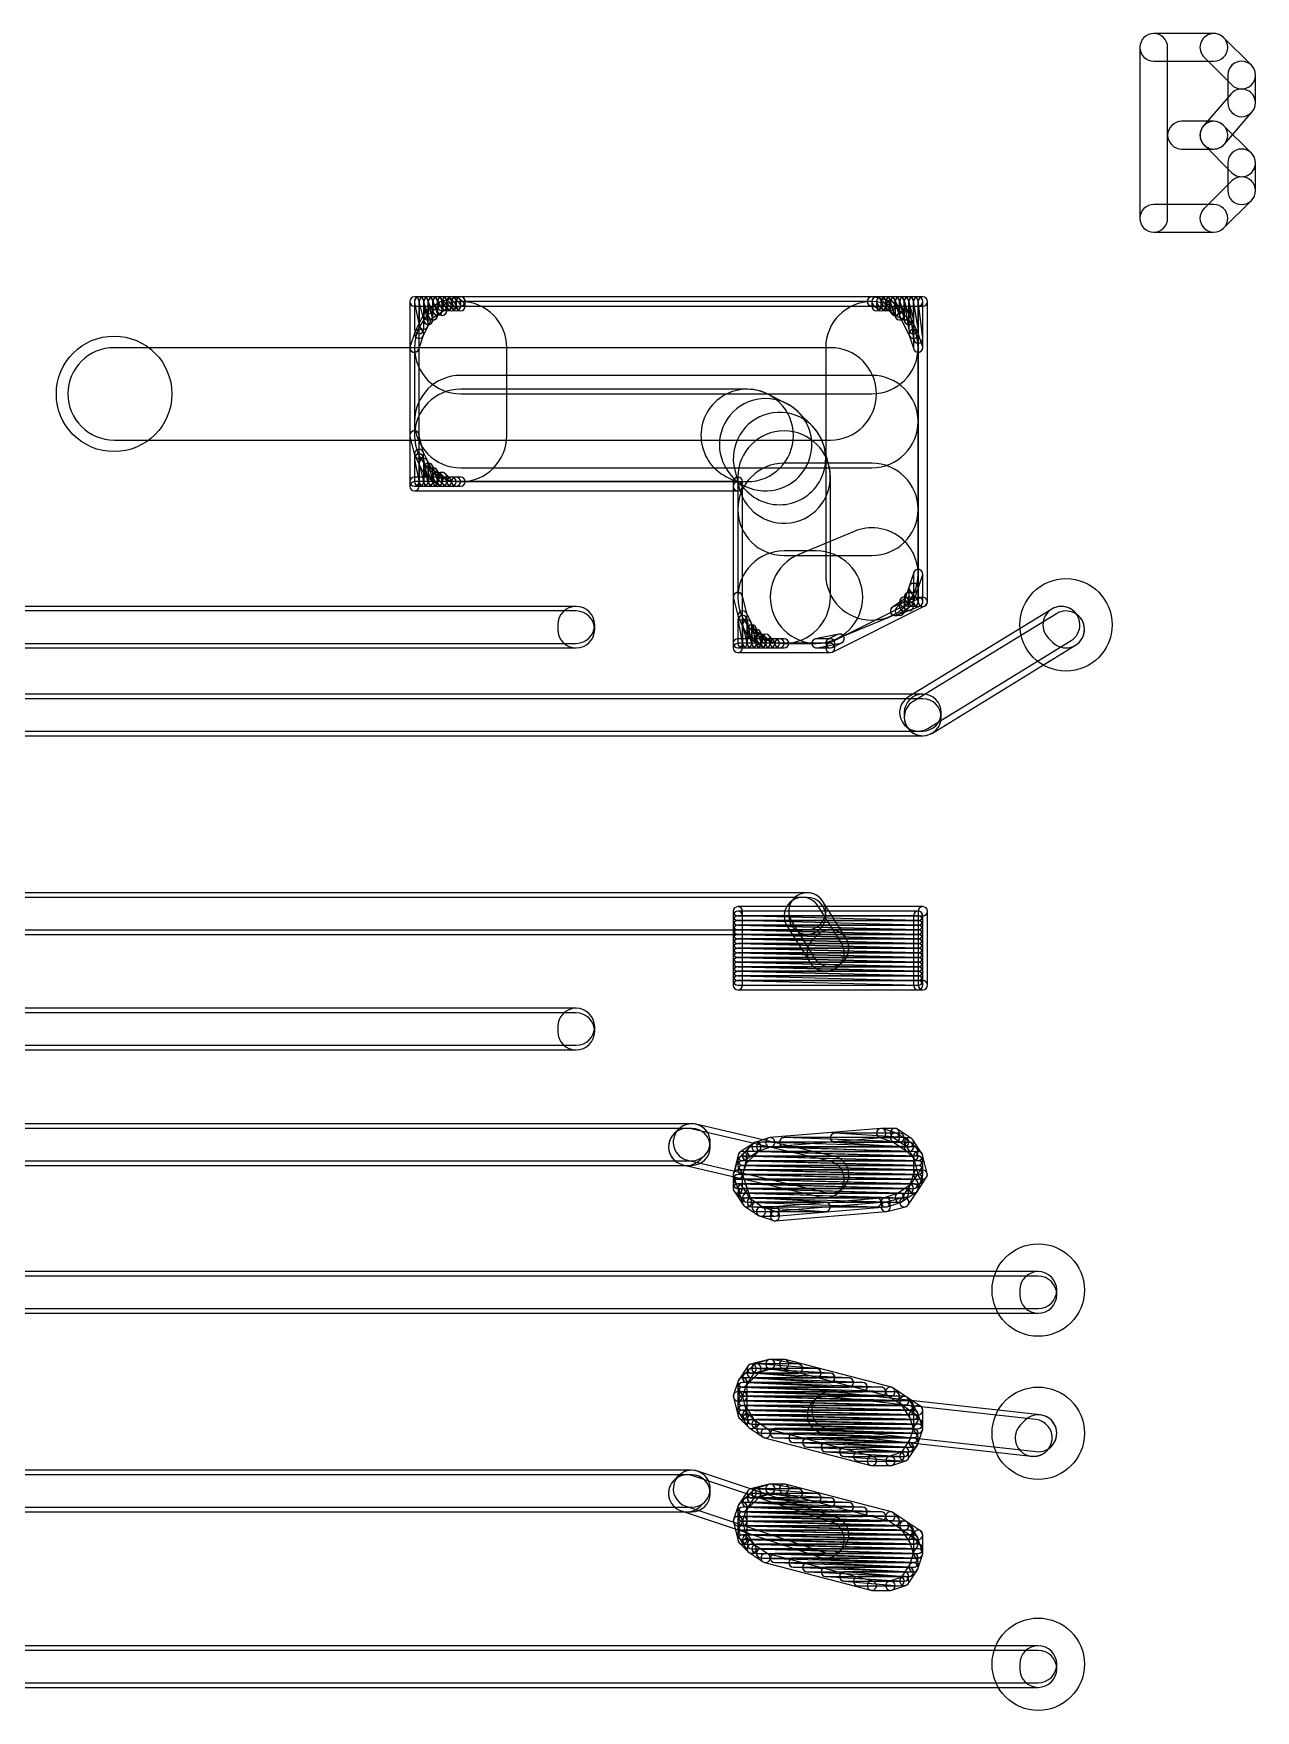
# Model space of a CAD drawing. Extents: x 2.7 to 76.1, y 3.1 to 47.6.
# Drawn here: x 69.41 to 76.12, y 38.37 to 47.59 of the extents above; entities that cross this region are included whole.
import ezdxf

# ---------------------------------------------------------------- set-up
doc = ezdxf.new("R2010")
doc.units = 0

msp = doc.modelspace()

# ---------------------------------------------------------------- linework, layer by layer
for points in [[(75.8952, 47.5901), (75.565, 47.5901, 1), (75.565, 47.43765), (75.8952, 47.43765, 1)], [(75.488775, 47.513875), (75.488775, 46.574075, 1), (75.641225, 46.574075), (75.641225, 47.513875, 1)], [(76.101495, 47.41537), (75.949095, 47.56777, 1), (75.8413, 47.459975), (75.9937, 47.307575, 1)], [(76.123825, 47.209075), (76.123825, 47.361475, 1), (75.971375, 47.361475), (75.971375, 47.209075, 1)], [(75.95307, 46.981665), (76.10547, 47.159465, 1), (75.989725, 47.25868), (75.837325, 47.08088, 1)], [(75.8952, 47.1075), (75.7174, 47.1075, 1), (75.7174, 46.95505), (75.8952, 46.95505, 1)], [(76.101495, 46.93277), (75.949095, 47.08517, 1), (75.8413, 46.977375), (75.9937, 46.824975, 1)], [(76.123825, 46.726475), (76.123825, 46.878875, 1), (75.971375, 46.878875), (75.971375, 46.726475, 1)], [(75.949095, 46.520175), (76.101495, 46.672575, 1), (75.9937, 46.78037), (75.8413, 46.62797, 1)], [(75.565, 46.49785), (75.8952, 46.49785, 1), (75.8952, 46.6503), (75.565, 46.6503, 1)], [(74.295, 46.1423), (71.501, 46.1423, 1), (71.501, 46.09145), (74.295, 46.09145, 1)], [(71.475575, 46.116875), (71.475575, 45.100875, 1), (71.526425, 45.100875), (71.526425, 46.116875, 1)], [(71.755, 46.1423), (71.501, 46.1423, 1), (71.501, 46.09145), (71.755, 46.09145, 1)], [(71.475575, 46.116875), (71.475575, 45.862875, 1), (71.526425, 45.862875), (71.526425, 46.116875, 1)], [(71.501465, 46.111885), (71.526865, 45.984885, 1), (71.57673, 45.99486), (71.55133, 46.12186, 1)], [(71.551825, 45.964475), (71.551825, 46.116875, 1), (71.500975, 46.116875), (71.500975, 45.964475, 1)], [(74.0156, 46.1169), (71.755, 46.1169, 1), (71.755, 45.60885), (74.0156, 45.60885, 1)], [(71.500975, 45.862875), (71.500975, 45.380275, 1), (72.009025, 45.380275), (72.009025, 45.862875, 1)], [(71.52713, 46.110705), (71.55253, 46.009105, 1), (71.601865, 46.02144), (71.576465, 46.12304, 1)], [(71.577225, 45.989875), (71.577225, 46.116875, 1), (71.526375, 46.116875), (71.526375, 45.989875, 1)], [(71.553075, 46.10883), (71.578475, 46.03263, 1), (71.62672, 46.048715), (71.60132, 46.124915, 1)], [(71.602625, 46.015275), (71.602625, 46.116875, 1), (71.551775, 46.116875), (71.551775, 46.015275, 1)], [(71.5913, 46.01952), (71.6675, 46.07032, 1), (71.639295, 46.112625), (71.563095, 46.061825, 1)], [(71.579855, 46.1055), (71.605255, 46.0547, 1), (71.65074, 46.077445), (71.62534, 46.128245, 1)], [(71.628025, 46.040675), (71.628025, 46.116875, 1), (71.577175, 46.116875), (71.577175, 46.040675, 1)], [(71.605255, 46.1055), (71.630655, 46.0547, 1), (71.67614, 46.077445), (71.65074, 46.128245, 1)], [(71.653425, 46.066075), (71.653425, 46.116875, 1), (71.602575, 46.116875), (71.602575, 46.066075, 1)], [(71.659565, 46.066805), (71.761165, 46.092205, 1), (71.74883, 46.14154), (71.64723, 46.11614, 1)], [(71.63542, 46.098895), (71.66082, 46.073495, 1), (71.696775, 46.10945), (71.671375, 46.13485, 1)], [(71.678825, 46.066075), (71.678825, 46.116875, 1), (71.627975, 46.116875), (71.627975, 46.066075, 1)], [(71.66082, 46.098895), (71.68622, 46.073495, 1), (71.722175, 46.10945), (71.696775, 46.13485, 1)], [(71.704225, 46.091475), (71.704225, 46.116875, 1), (71.653375, 46.116875), (71.653375, 46.091475, 1)], [(71.68622, 46.098895), (71.71162, 46.073495, 1), (71.747575, 46.10945), (71.722175, 46.13485, 1)], [(71.729625, 46.091475), (71.729625, 46.116875, 1), (71.678775, 46.116875), (71.678775, 46.091475, 1)], [(71.71162, 46.098895), (71.73702, 46.073495, 1), (71.772975, 46.10945), (71.747575, 46.13485, 1)], [(71.755025, 46.091475), (71.755025, 46.116875, 1), (71.704175, 46.116875), (71.704175, 46.091475, 1)], [(71.780425, 46.091475), (71.780425, 46.116875, 1), (71.729575, 46.116875), (71.729575, 46.091475, 1)], [(74.269625, 44.618275), (74.269625, 45.862875, 1), (73.761575, 45.862875), (73.761575, 44.618275, 1)], [(74.00943, 46.092205), (74.11103, 46.066805, 1), (74.123365, 46.11614), (74.021765, 46.14154, 1)], [(74.2696, 46.1423), (74.0156, 46.1423, 1), (74.0156, 46.09145), (74.2696, 46.09145, 1)], [(74.02302, 46.098895), (74.04842, 46.073495, 1), (74.084375, 46.10945), (74.058975, 46.13485, 1)], [(74.066425, 46.091475), (74.066425, 46.116875, 1), (74.015575, 46.116875), (74.015575, 46.091475, 1)], [(74.04842, 46.098895), (74.07382, 46.073495, 1), (74.109775, 46.10945), (74.084375, 46.13485, 1)], [(74.091825, 46.091475), (74.091825, 46.116875, 1), (74.040975, 46.116875), (74.040975, 46.091475, 1)], [(74.07382, 46.098895), (74.09922, 46.073495, 1), (74.135175, 46.10945), (74.109775, 46.13485, 1)], [(74.117225, 46.091475), (74.117225, 46.116875, 1), (74.066375, 46.116875), (74.066375, 46.091475, 1)], [(74.094455, 46.1055), (74.119855, 46.0547, 1), (74.16534, 46.077445), (74.13994, 46.128245, 1)], [(74.142625, 46.091475), (74.142625, 46.116875, 1), (74.091775, 46.116875), (74.091775, 46.091475, 1)], [(74.103095, 46.07032), (74.179295, 46.01952, 1), (74.2075, 46.061825), (74.1313, 46.112625, 1)], [(74.118475, 46.10883), (74.143875, 46.03263, 1), (74.19212, 46.048715), (74.16672, 46.124915, 1)], [(74.168025, 46.066075), (74.168025, 46.116875, 1), (74.117175, 46.116875), (74.117175, 46.066075, 1)], [(74.143875, 46.10883), (74.169275, 46.03263, 1), (74.21752, 46.048715), (74.19212, 46.124915, 1)], [(74.193425, 46.040675), (74.193425, 46.116875, 1), (74.142575, 46.116875), (74.142575, 46.040675, 1)], [(74.16873, 46.110705), (74.19413, 46.009105, 1), (74.243465, 46.02144), (74.218065, 46.12304, 1)], [(74.218825, 46.040675), (74.218825, 46.116875, 1), (74.167975, 46.116875), (74.167975, 46.040675, 1)], [(74.19372, 46.112695), (74.21912, 45.960295, 1), (74.269275, 45.96865), (74.243875, 46.12105, 1)], [(74.244225, 46.015275), (74.244225, 46.116875, 1), (74.193375, 46.116875), (74.193375, 46.015275, 1)], [(74.21897, 46.11372), (74.24437, 45.91052, 1), (74.294825, 45.916825), (74.269425, 46.120025, 1)], [(74.269625, 45.964475), (74.269625, 46.116875, 1), (74.218775, 46.116875), (74.218775, 45.964475, 1)], [(74.295025, 45.913675), (74.295025, 46.116875, 1), (74.244175, 46.116875), (74.244175, 45.913675, 1)], [(74.295025, 45.862875), (74.295025, 46.116875, 1), (74.244175, 46.116875), (74.244175, 45.862875, 1)], [(74.320425, 44.465875), (74.320425, 46.116875, 1), (74.269575, 46.116875), (74.269575, 44.465875, 1)], [(71.54914, 45.9277), (71.59994, 46.0293, 1), (71.554455, 46.052045), (71.503655, 45.950445, 1)], [(74.170655, 46.0293), (74.221455, 45.9277, 1), (74.26694, 45.950445), (74.21614, 46.052045, 1)], [(71.52512, 45.85483), (71.55052, 45.93103, 1), (71.502275, 45.947115), (71.476875, 45.870915, 1)], [(74.220075, 45.93103), (74.245475, 45.85483, 1), (74.29372, 45.870915), (74.26832, 45.947115, 1)], [(69.85, 45.35485), (73.787, 45.35485, 1), (73.787, 45.8629), (69.85, 45.8629, 1)], [(71.755, 45.20245), (74.0156, 45.20245, 1), (74.0156, 45.7105), (71.755, 45.7105, 1)], [(71.755, 45.12625), (73.3298, 45.12625, 1), (73.3298, 45.6343), (71.755, 45.6343, 1)], [(73.216195, 45.153065), (73.317795, 45.102265, 1), (73.545, 45.55668), (73.4434, 45.60748, 1)], [(73.251775, 45.14985), (73.327975, 45.07365, 1), (73.68722, 45.432895), (73.61102, 45.509095, 1)], [(73.261155, 45.19166), (73.286555, 45.09006, 1), (73.77944, 45.213285), (73.75404, 45.314885, 1)], [(71.551065, 45.28484), (71.525665, 45.38644, 1), (71.47633, 45.374105), (71.50173, 45.272505, 1)], [(71.475575, 45.380275), (71.475575, 45.126275, 1), (71.526425, 45.126275), (71.526425, 45.380275, 1)], [(73.278975, 45.151675), (73.278975, 44.491275, 1), (73.787025, 44.491275), (73.787025, 45.151675, 1)], [(71.59994, 45.188445), (71.54914, 45.290045, 1), (71.503655, 45.2673), (71.554455, 45.1657, 1)], [(71.501465, 45.248285), (71.526865, 45.121285, 1), (71.57673, 45.13126), (71.55133, 45.25826, 1)], [(71.551825, 45.126275), (71.551825, 45.253275, 1), (71.500975, 45.253275), (71.500975, 45.126275, 1)], [(71.52713, 45.221705), (71.55253, 45.120105, 1), (71.601865, 45.13244), (71.576465, 45.23404, 1)], [(71.577225, 45.126275), (71.577225, 45.227875, 1), (71.526375, 45.227875), (71.526375, 45.126275, 1)], [(71.553075, 45.19443), (71.578475, 45.11823, 1), (71.62672, 45.134315), (71.60132, 45.210515, 1)], [(71.602625, 45.126275), (71.602625, 45.202475, 1), (71.551775, 45.202475), (71.551775, 45.126275, 1)], [(71.6675, 45.147425), (71.5913, 45.198225, 1), (71.563095, 45.15592), (71.639295, 45.10512, 1)], [(71.579855, 45.1657), (71.605255, 45.1149, 1), (71.65074, 45.137645), (71.62534, 45.188445, 1)], [(71.628025, 45.126275), (71.628025, 45.177075, 1), (71.577175, 45.177075), (71.577175, 45.126275, 1)], [(73.533, 44.71985), (74.0156, 44.71985, 1), (74.0156, 45.2279), (73.533, 45.2279, 1)], [(71.501, 45.10085), (71.755, 45.10085, 1), (71.755, 45.1517), (71.501, 45.1517, 1)], [(71.501, 45.07545), (73.279, 45.07545, 1), (73.279, 45.1263), (71.501, 45.1263, 1)], [(71.61002, 45.133695), (71.63542, 45.108295, 1), (71.671375, 45.14425), (71.645975, 45.16965, 1)], [(71.653425, 45.126275), (71.653425, 45.151675, 1), (71.602575, 45.151675), (71.602575, 45.126275, 1)], [(71.63542, 45.133695), (71.66082, 45.108295, 1), (71.696775, 45.14425), (71.671375, 45.16965, 1)], [(71.678825, 45.126275), (71.678825, 45.151675, 1), (71.627975, 45.151675), (71.627975, 45.126275, 1)], [(71.755, 45.1517), (71.6534, 45.1517, 1), (71.6534, 45.10085), (71.755, 45.10085, 1)], [(71.6788, 45.10085), (71.7042, 45.10085, 1), (71.7042, 45.1517), (71.6788, 45.1517, 1)], [(71.7042, 45.10085), (71.7296, 45.10085, 1), (71.7296, 45.1517), (71.7042, 45.1517, 1)], [(71.7296, 45.10085), (71.755, 45.10085, 1), (71.755, 45.1517), (71.7296, 45.1517, 1)], [(73.304425, 45.100875), (73.304425, 45.126275, 1), (73.253575, 45.126275), (73.253575, 45.100875, 1)], [(73.253575, 45.126275), (73.253575, 45.100875, 1), (73.304425, 45.100875), (73.304425, 45.126275, 1)], [(73.253575, 45.100875), (73.253575, 44.211875, 1), (73.304425, 44.211875), (73.304425, 45.100875, 1)], [(73.8085, 44.25679), (74.1133, 44.38379, 1), (73.917895, 44.852755), (73.613095, 44.725755, 1)], [(73.533, 44.23725), (73.7108, 44.23725, 1), (73.7108, 44.7453), (73.533, 44.7453, 1)], [(74.245475, 44.626315), (74.220075, 44.550115, 1), (74.26832, 44.53403), (74.29372, 44.61023, 1)], [(74.295025, 44.465875), (74.295025, 44.618275, 1), (74.244175, 44.618275), (74.244175, 44.465875, 1)], [(74.220075, 44.550115), (74.194675, 44.473915, 1), (74.24292, 44.45783), (74.26832, 44.53403, 1)], [(74.269625, 44.465875), (74.269625, 44.542075, 1), (74.218775, 44.542075), (74.218775, 44.465875, 1)], [(73.329065, 44.39584), (73.303665, 44.49744, 1), (73.25433, 44.485105), (73.27973, 44.383505, 1)], [(73.253575, 44.491275), (73.253575, 44.237275, 1), (73.304425, 44.237275), (73.304425, 44.491275, 1)], [(73.79837, 44.18913), (74.30637, 44.44313, 1), (74.283625, 44.488615), (73.775625, 44.234615, 1)], [(74.15204, 44.391465), (74.27904, 44.442265, 1), (74.260155, 44.48948), (74.133155, 44.43868, 1)], [(74.204695, 44.487025), (74.128495, 44.436225, 1), (74.1567, 44.39392), (74.2329, 44.44472, 1)], [(74.185975, 44.397095), (74.211375, 44.422495, 1), (74.17542, 44.45845), (74.15002, 44.43305, 1)], [(74.17542, 44.447895), (74.20082, 44.422495, 1), (74.236775, 44.45845), (74.211375, 44.48385, 1)], [(74.218825, 44.440475), (74.218825, 44.465875, 1), (74.167975, 44.465875), (74.167975, 44.440475, 1)], [(74.20082, 44.473295), (74.22622, 44.447895, 1), (74.262175, 44.48385), (74.236775, 44.50925, 1)], [(74.244225, 44.440475), (74.244225, 44.491275, 1), (74.193375, 44.491275), (74.193375, 44.440475, 1)], [(72.39, 44.4405), (67.1576, 44.4405, 1), (67.1576, 44.23725), (72.39, 44.23725, 1)], [(67.1576, 44.21185), (72.39, 44.21185, 1), (72.39, 44.4151), (67.1576, 44.4151, 1)], [(72.491625, 44.313475), (72.491625, 44.338875, 1), (72.288375, 44.338875), (72.288375, 44.313475, 1)], [(73.37794, 44.299445), (73.32714, 44.401045, 1), (73.281655, 44.3783), (73.332455, 44.2767, 1)], [(73.279465, 44.359285), (73.304865, 44.232285, 1), (73.35473, 44.24226), (73.32933, 44.36926, 1)], [(73.329825, 44.237275), (73.329825, 44.364275, 1), (73.278975, 44.364275), (73.278975, 44.237275, 1)], [(73.30513, 44.332705), (73.33053, 44.231105, 1), (73.379865, 44.24344), (73.354465, 44.34504, 1)], [(73.355225, 44.237275), (73.355225, 44.338875, 1), (73.304375, 44.338875), (73.304375, 44.237275, 1)], [(75.00389, 44.42552), (74.21649, 43.94292, 1), (74.322705, 43.769625), (75.110105, 44.252225, 1)], [(74.348105, 43.744225), (75.135505, 44.226825, 1), (75.02929, 44.40012), (74.24189, 43.91752, 1)], [(75.154255, 44.38533), (75.128855, 44.41073, 1), (74.98514, 44.267015), (75.01054, 44.241615, 1)], [(73.279, 44.21185), (73.533, 44.21185, 1), (73.533, 44.2627), (73.279, 44.2627, 1)], [(73.331075, 44.30543), (73.356475, 44.22923, 1), (73.40472, 44.245315), (73.37932, 44.321515, 1)], [(73.380625, 44.237275), (73.380625, 44.313475, 1), (73.329775, 44.313475), (73.329775, 44.237275, 1)], [(73.4455, 44.258425), (73.3693, 44.309225, 1), (73.341095, 44.26692), (73.417295, 44.21612, 1)], [(73.357855, 44.2767), (73.383255, 44.2259, 1), (73.42874, 44.248645), (73.40334, 44.299445, 1)], [(73.406025, 44.237275), (73.406025, 44.288075, 1), (73.355175, 44.288075), (73.355175, 44.237275, 1)], [(73.38802, 44.244695), (73.41342, 44.219295, 1), (73.449375, 44.25525), (73.423975, 44.28065, 1)], [(73.431425, 44.237275), (73.431425, 44.262675, 1), (73.380575, 44.262675), (73.380575, 44.237275, 1)], [(73.41342, 44.244695), (73.43882, 44.219295, 1), (73.474775, 44.25525), (73.449375, 44.28065, 1)], [(73.456825, 44.237275), (73.456825, 44.262675, 1), (73.405975, 44.262675), (73.405975, 44.237275, 1)], [(73.533, 44.2627), (73.4314, 44.2627, 1), (73.4314, 44.21185), (73.533, 44.21185, 1)], [(73.4568, 44.21185), (73.4822, 44.21185, 1), (73.4822, 44.2627), (73.4568, 44.2627, 1)], [(73.4822, 44.21185), (73.5076, 44.21185, 1), (73.5076, 44.2627), (73.4822, 44.2627, 1)], [(73.5076, 44.21185), (73.533, 44.21185, 1), (73.533, 44.2627), (73.5076, 44.2627, 1)], [(73.83281, 44.287605), (73.70581, 44.262205, 1), (73.715785, 44.21234), (73.842785, 44.23774, 1)], [(73.7108, 44.21185), (73.787, 44.21185, 1), (73.787, 44.2627), (73.7108, 44.2627, 1)], [(73.79837, 44.21453), (73.84917, 44.23993, 1), (73.826425, 44.285415), (73.775625, 44.260015, 1)], [(73.279, 44.18645), (73.787, 44.18645, 1), (73.787, 44.2373), (73.279, 44.2373, 1)], [(74.295, 43.9579), (66.675, 43.9579, 1), (66.675, 43.75465), (74.295, 43.75465, 1)], [(66.675, 43.72925), (74.295, 43.72925, 1), (74.295, 43.9325), (66.675, 43.9325, 1)], [(74.396625, 43.830875), (74.396625, 43.856275, 1), (74.193375, 43.856275), (74.193375, 43.830875, 1)], [(73.66, 42.8657), (64.77, 42.8657, 1), (64.77, 42.66245), (73.66, 42.66245, 1)], [(64.77, 42.63705), (73.66, 42.63705, 1), (73.66, 42.8403), (64.77, 42.8403, 1)], [(74.295, 42.7895), (73.279, 42.7895, 1), (73.279, 42.73865), (74.295, 42.73865, 1)], [(73.253575, 42.764075), (73.253575, 42.357675, 1), (73.304425, 42.357675), (73.304425, 42.764075, 1)], [(73.54842, 42.68481), (73.67542, 42.48161, 1), (73.847775, 42.589335), (73.720775, 42.792535, 1)], [(73.873175, 42.614735), (73.746175, 42.817935, 1), (73.57382, 42.71021), (73.70082, 42.50701, 1)], [(73.761625, 42.738675), (73.761625, 42.764075, 1), (73.558375, 42.764075), (73.558375, 42.738675, 1)], [(74.320425, 42.357675), (74.320425, 42.764075, 1), (74.269575, 42.764075), (74.269575, 42.357675, 1)], [(74.27025, 42.71329), (73.27965, 42.73869, 1), (73.278345, 42.687855), (74.268945, 42.662455, 1)], [(74.27025, 42.68789), (73.27965, 42.71329, 1), (73.278345, 42.662455), (74.268945, 42.637055, 1)], [(74.2696, 42.7641), (73.279, 42.7641, 1), (73.279, 42.71325), (74.2696, 42.71325, 1)], [(73.253575, 42.738675), (73.253575, 42.357675, 1), (73.304425, 42.357675), (73.304425, 42.738675, 1)], [(73.279, 42.68785), (74.2696, 42.68785, 1), (74.2696, 42.7387), (73.279, 42.7387, 1)], [(73.279, 42.66245), (74.2696, 42.66245, 1), (74.2696, 42.7133), (73.279, 42.7133, 1)], [(74.295025, 42.357675), (74.295025, 42.738675, 1), (74.244175, 42.738675), (74.244175, 42.357675, 1)], [(74.27025, 42.66249), (73.27965, 42.68789, 1), (73.278345, 42.637055), (74.268945, 42.611655, 1)], [(74.27025, 42.63709), (73.27965, 42.66249, 1), (73.278345, 42.611655), (74.268945, 42.586255, 1)], [(74.27025, 42.61169), (73.27965, 42.63709, 1), (73.278345, 42.586255), (74.268945, 42.560855, 1)], [(74.27025, 42.58629), (73.27965, 42.61169, 1), (73.278345, 42.560855), (74.268945, 42.535455, 1)], [(73.279, 42.63705), (74.2696, 42.63705, 1), (74.2696, 42.6879), (73.279, 42.6879, 1)], [(73.279, 42.61165), (74.2696, 42.61165, 1), (74.2696, 42.6625), (73.279, 42.6625, 1)], [(73.279, 42.58625), (74.2696, 42.58625, 1), (74.2696, 42.6371), (73.279, 42.6371, 1)], [(74.2696, 42.6371), (73.279, 42.6371, 1), (73.279, 42.58625), (74.2696, 42.58625, 1)], [(73.279, 42.58625), (74.2696, 42.58625, 1), (74.2696, 42.6371), (73.279, 42.6371, 1)], [(73.279, 42.56085), (74.2696, 42.56085, 1), (74.2696, 42.6117), (73.279, 42.6117, 1)], [(73.833455, 42.463615), (73.858855, 42.489015, 1), (73.71514, 42.63273), (73.68974, 42.60733, 1)], [(74.27025, 42.56089), (73.27965, 42.58629, 1), (73.278345, 42.535455), (74.268945, 42.510055, 1)], [(74.27025, 42.53549), (73.27965, 42.56089, 1), (73.278345, 42.510055), (74.268945, 42.484655, 1)], [(74.27025, 42.51009), (73.27965, 42.53549, 1), (73.278345, 42.484655), (74.268945, 42.459255, 1)], [(74.27025, 42.48469), (73.27965, 42.51009, 1), (73.278345, 42.459255), (74.268945, 42.433855, 1)], [(73.279, 42.53545), (74.2696, 42.53545, 1), (74.2696, 42.5863), (73.279, 42.5863, 1)], [(73.279, 42.51005), (74.2696, 42.51005, 1), (74.2696, 42.5609), (73.279, 42.5609, 1)], [(73.279, 42.48465), (74.2696, 42.48465, 1), (74.2696, 42.5355), (73.279, 42.5355, 1)], [(73.279, 42.45925), (74.2696, 42.45925, 1), (74.2696, 42.5101), (73.279, 42.5101, 1)], [(74.27025, 42.45929), (73.27965, 42.48469, 1), (73.278345, 42.433855), (74.268945, 42.408455, 1)], [(74.27025, 42.43389), (73.27965, 42.45929, 1), (73.278345, 42.408455), (74.268945, 42.383055, 1)], [(74.27025, 42.40849), (73.27965, 42.43389, 1), (73.278345, 42.383055), (74.268945, 42.357655, 1)], [(73.279, 42.43385), (74.2696, 42.43385, 1), (74.2696, 42.4847), (73.279, 42.4847, 1)], [(73.279, 42.40845), (74.2696, 42.40845, 1), (74.2696, 42.4593), (73.279, 42.4593, 1)], [(73.279, 42.38305), (74.2696, 42.38305, 1), (74.2696, 42.4339), (73.279, 42.4339, 1)], [(73.279, 42.35765), (74.2696, 42.35765, 1), (74.2696, 42.4085), (73.279, 42.4085, 1)], [(73.279, 42.33225), (74.2696, 42.33225, 1), (74.2696, 42.3831), (73.279, 42.3831, 1)], [(73.279, 42.33225), (74.295, 42.33225, 1), (74.295, 42.3831), (73.279, 42.3831, 1)], [(72.39, 42.2307), (67.1576, 42.2307, 1), (67.1576, 42.02745), (72.39, 42.02745, 1)], [(72.491625, 42.103675), (72.491625, 42.129075, 1), (72.288375, 42.129075), (72.288375, 42.103675, 1)], [(67.1576, 42.00205), (72.39, 42.00205, 1), (72.39, 42.2053), (67.1576, 42.2053, 1)], [(73.025, 41.5957), (65.405, 41.5957, 1), (65.405, 41.39245), (73.025, 41.39245, 1)], [(72.95314, 41.56593), (72.92774, 41.54053, 1), (73.071455, 41.396815), (73.096855, 41.422215, 1)], [(73.81009, 41.41524), (73.04809, 41.59304, 1), (73.001905, 41.395105), (73.763905, 41.217305, 1)], [(65.405, 41.36705), (73.025, 41.36705, 1), (73.025, 41.5703), (65.405, 41.5703, 1)], [(72.976505, 41.369705), (73.738505, 41.191905, 1), (73.78469, 41.38984), (73.02269, 41.56764, 1)], [(73.36262, 41.48665), (73.28642, 41.41045, 1), (73.322375, 41.374495), (73.398575, 41.450695, 1)], [(73.366495, 41.489825), (73.290295, 41.439025, 1), (73.3185, 41.39672), (73.3947, 41.44752, 1)], [(73.448755, 41.518195), (73.372555, 41.492795, 1), (73.38864, 41.44455), (73.46484, 41.46995, 1)], [(73.448755, 41.518195), (73.372555, 41.492795, 1), (73.38864, 41.44455), (73.46484, 41.46995, 1)], [(74.24497, 41.468685), (73.40677, 41.494085, 1), (73.405225, 41.44326), (74.243425, 41.41786, 1)], [(73.406, 41.44325), (74.2188, 41.44325, 1), (74.2188, 41.4941), (73.406, 41.4941, 1)], [(74.064285, 41.57021), (73.454685, 41.51941, 1), (73.45891, 41.468735), (74.06851, 41.519535, 1)], [(74.064285, 41.57021), (73.454685, 41.51941, 1), (73.45891, 41.468735), (74.06851, 41.519535, 1)], [(74.21974, 41.49408), (73.53394, 41.51948, 1), (73.532055, 41.468665), (74.217855, 41.443265, 1)], [(73.533, 41.46865), (74.1934, 41.46865, 1), (74.1934, 41.5195), (73.533, 41.5195, 1)], [(74.19509, 41.51944), (73.81409, 41.54484, 1), (73.810705, 41.494105), (74.191705, 41.468705, 1)], [(73.8124, 41.49405), (74.168, 41.49405, 1), (74.168, 41.5449), (73.8124, 41.5449, 1)], [(74.15064, 41.543595), (74.07444, 41.568995, 1), (74.058355, 41.52075), (74.134555, 41.49535, 1)], [(74.1426, 41.5703), (74.0664, 41.5703, 1), (74.0664, 41.51945), (74.1426, 41.51945, 1)], [(74.2329, 41.515225), (74.1567, 41.566025, 1), (74.128495, 41.52372), (74.204695, 41.47292, 1)], [(74.2329, 41.489825), (74.1567, 41.540625, 1), (74.128495, 41.49832), (74.204695, 41.44752, 1)], [(74.287575, 41.43585), (74.236775, 41.48665, 1), (74.20082, 41.450695), (74.25162, 41.399895, 1)], [(74.29075, 41.431975), (74.23995, 41.508175, 1), (74.197645, 41.47997), (74.248445, 41.40377, 1)], [(73.280275, 41.400515), (73.254875, 41.324315, 1), (73.30312, 41.30823), (73.32852, 41.38443, 1)], [(73.27973, 41.42404), (73.25433, 41.32244, 1), (73.303665, 41.310105), (73.329065, 41.411705, 1)], [(74.270265, 41.39249), (73.305065, 41.41789, 1), (73.30373, 41.367055), (74.26893, 41.341655, 1)], [(73.3044, 41.36705), (74.2696, 41.36705, 1), (74.2696, 41.4179), (73.3044, 41.4179, 1)], [(74.270285, 41.41789), (73.330485, 41.44329, 1), (73.32911, 41.392455), (74.26891, 41.367055, 1)], [(73.3298, 41.39245), (74.2442, 41.39245, 1), (74.2442, 41.4433), (73.3298, 41.4433, 1)], [(73.3552, 41.41785), (74.2442, 41.41785, 1), (74.2442, 41.4687), (73.3552, 41.4687, 1)], [(74.244925, 41.443285), (73.355925, 41.468685, 1), (73.35447, 41.41786), (74.24347, 41.39246, 1)], [(74.319665, 41.32244), (74.294265, 41.42404, 1), (74.24493, 41.411705), (74.27033, 41.310105, 1)], [(74.295025, 41.316275), (74.295025, 41.417875, 1), (74.244175, 41.417875), (74.244175, 41.316275, 1)], [(73.254875, 41.30823), (73.280275, 41.23203, 1), (73.32852, 41.248115), (73.30312, 41.324315, 1)], [(74.244865, 41.29089), (73.279665, 41.31629, 1), (73.27833, 41.265455), (74.24353, 41.240055, 1)], [(74.27025, 41.31629), (73.27965, 41.34169, 1), (73.278345, 41.290855), (74.268945, 41.265455, 1)], [(73.279, 41.29085), (74.2696, 41.29085, 1), (74.2696, 41.3417), (73.279, 41.3417, 1)], [(73.253575, 41.316275), (73.253575, 41.240075, 1), (73.304425, 41.240075), (73.304425, 41.316275, 1)], [(73.279, 41.26545), (74.2696, 41.26545, 1), (74.2696, 41.3163), (73.279, 41.3163, 1)], [(74.270265, 41.36709), (73.305065, 41.39249, 1), (73.30373, 41.341655), (74.26893, 41.316255, 1)], [(74.270265, 41.34169), (73.305065, 41.36709, 1), (73.30373, 41.316255), (74.26893, 41.290855, 1)], [(73.3044, 41.34165), (74.2696, 41.34165, 1), (74.2696, 41.3925), (73.3044, 41.3925, 1)], [(73.3044, 41.31625), (74.2696, 41.31625, 1), (74.2696, 41.3671), (73.3044, 41.3671, 1)], [(74.26832, 41.23203), (74.29372, 41.30823, 1), (74.245475, 41.324315), (74.220075, 41.248115, 1)], [(74.26535, 41.22597), (74.31615, 41.30217, 1), (74.273845, 41.330375), (74.223045, 41.254175, 1)], [(74.244865, 41.26549), (73.279665, 41.29089, 1), (73.27833, 41.240055), (74.24353, 41.214655, 1)], [(73.279, 41.24005), (74.2442, 41.24005, 1), (74.2442, 41.2909), (73.279, 41.2909, 1)], [(74.2188, 41.2655), (73.279, 41.2655, 1), (73.279, 41.21465), (74.2188, 41.21465, 1)], [(73.279, 41.21465), (74.2442, 41.21465, 1), (74.2442, 41.2655), (73.279, 41.2655, 1)], [(73.257845, 41.22597), (73.308645, 41.14977, 1), (73.35095, 41.177975), (73.30015, 41.254175, 1)], [(73.280275, 41.23203), (73.305675, 41.15583, 1), (73.35392, 41.171915), (73.32852, 41.248115, 1)], [(74.168745, 41.214685), (73.305145, 41.240085, 1), (73.30365, 41.18926), (74.16725, 41.16386, 1)], [(73.3044, 41.21465), (74.2188, 41.21465, 1), (74.2188, 41.2655), (73.3044, 41.2655, 1)], [(74.194125, 41.240085), (73.305125, 41.265485, 1), (73.30367, 41.21466), (74.19267, 41.18926, 1)], [(73.3044, 41.18925), (74.1934, 41.18925, 1), (74.1934, 41.2401), (73.3044, 41.2401, 1)], [(74.041905, 41.18928), (73.330705, 41.21468, 1), (73.32889, 41.163865), (74.04009, 41.138465, 1)], [(73.3298, 41.16385), (74.168, 41.16385, 1), (74.168, 41.2147), (73.3298, 41.2147, 1)], [(74.09984, 41.13975), (74.17604, 41.16515, 1), (74.159955, 41.213395), (74.083755, 41.187995, 1)], [(74.1821, 41.16812), (74.2583, 41.21892, 1), (74.230095, 41.261225), (74.153895, 41.210425, 1)], [(74.21455, 41.14977), (74.26535, 41.22597, 1), (74.223045, 41.254175), (74.172245, 41.177975, 1)], [(73.315695, 41.14272), (73.391895, 41.09192, 1), (73.4201, 41.134225), (73.3439, 41.185025, 1)], [(73.315695, 41.14272), (73.391895, 41.09192, 1), (73.4201, 41.134225), (73.3439, 41.185025, 1)], [(73.763185, 41.16385), (73.356785, 41.18925, 1), (73.35361, 41.138495), (73.76001, 41.113095, 1)], [(73.3552, 41.13845), (74.041, 41.13845, 1), (74.041, 41.1893), (73.3552, 41.1893, 1)], [(73.3806, 41.11305), (73.7616, 41.11305, 1), (73.7616, 41.1639), (73.3806, 41.1639, 1)], [(73.397955, 41.08895), (73.474155, 41.06355, 1), (73.49024, 41.111795), (73.41404, 41.137195, 1)], [(73.406, 41.08765), (73.4822, 41.08765, 1), (73.4822, 41.1385), (73.406, 41.1385, 1)], [(73.48431, 41.087735), (74.09391, 41.138535, 1), (74.089685, 41.18921), (73.480085, 41.13841, 1)], [(73.48431, 41.062335), (74.09391, 41.113135, 1), (74.089685, 41.16381), (73.480085, 41.11301, 1)], [(74.097965, 41.113805), (74.199565, 41.139205, 1), (74.18723, 41.18854), (74.08563, 41.16314, 1)], [(74.93, 40.7829), (66.04, 40.7829, 1), (66.04, 40.57965), (74.93, 40.57965, 1)], [(66.04, 40.55425), (74.93, 40.55425, 1), (74.93, 40.7575), (66.04, 40.7575, 1)], [(75.031625, 40.655875), (75.031625, 40.681275, 1), (74.828375, 40.681275), (74.828375, 40.655875, 1)], [(73.45063, 40.29954), (73.34903, 40.27414, 1), (73.361365, 40.224805), (73.462965, 40.250205, 1)], [(73.448755, 40.298995), (73.372555, 40.273595, 1), (73.38864, 40.22535), (73.46484, 40.25075, 1)], [(73.613375, 40.27455), (73.460975, 40.29995, 1), (73.45262, 40.249795), (73.60502, 40.224395, 1)], [(73.533, 40.3003), (73.4568, 40.3003, 1), (73.4568, 40.24945), (73.533, 40.24945, 1)], [(73.533, 40.3003), (73.4568, 40.3003, 1), (73.4568, 40.24945), (73.533, 40.24945, 1)], [(74.123615, 40.147075), (73.539415, 40.299475, 1), (73.52658, 40.25027), (74.11078, 40.09787, 1)], [(74.123615, 40.147075), (73.539415, 40.299475, 1), (73.52658, 40.25027), (74.11078, 40.09787, 1)], [(73.36262, 40.26745), (73.28642, 40.19125, 1), (73.322375, 40.155295), (73.398575, 40.231495, 1)], [(73.334045, 40.263575), (73.283245, 40.187375, 1), (73.32555, 40.15917), (73.37635, 40.23537, 1)], [(73.88975, 40.19867), (73.33095, 40.22407, 1), (73.328645, 40.173275), (73.887445, 40.147875, 1)], [(73.3298, 40.17325), (73.787, 40.17325, 1), (73.787, 40.2241), (73.3298, 40.2241, 1)], [(73.78849, 40.224055), (73.35669, 40.249455, 1), (73.353705, 40.19869), (73.785505, 40.17329, 1)], [(73.3552, 40.19865), (73.7108, 40.19865, 1), (73.7108, 40.2495), (73.3552, 40.2495, 1)], [(73.71275, 40.249425), (73.38255, 40.274825, 1), (73.378645, 40.22412), (73.708845, 40.19872, 1)], [(73.3806, 40.22405), (73.6092, 40.22405, 1), (73.6092, 40.2749), (73.3806, 40.2749, 1)], [(73.280275, 40.181315), (73.254875, 40.105115, 1), (73.30312, 40.08903), (73.32852, 40.16523, 1)], [(73.25433, 40.090905), (73.27973, 39.989305, 1), (73.329065, 40.00164), (73.303665, 40.10324, 1)], [(73.965775, 40.17328), (73.305375, 40.19868, 1), (73.30342, 40.147865), (73.96382, 40.122465, 1)], [(74.067245, 40.147885), (73.305245, 40.173285, 1), (73.30355, 40.12246), (74.06555, 40.09706, 1)], [(74.14337, 40.122485), (73.30517, 40.147885, 1), (73.303625, 40.09706), (74.141825, 40.07166, 1)], [(73.3044, 40.14785), (73.8886, 40.14785, 1), (73.8886, 40.1987), (73.3044, 40.1987, 1)], [(73.278975, 40.173275), (73.278975, 40.097075, 1), (73.329825, 40.097075), (73.329825, 40.173275, 1)], [(73.3044, 40.12245), (73.9648, 40.12245, 1), (73.9648, 40.1733), (73.3044, 40.1733, 1)], [(73.3044, 40.09705), (74.0664, 40.09705, 1), (74.0664, 40.1479), (73.3044, 40.1479, 1)], [(73.3044, 40.07165), (74.1426, 40.07165, 1), (74.1426, 40.1225), (73.3044, 40.1225, 1)], [(73.278975, 40.097075), (73.278975, 40.020875, 1), (73.329825, 40.020875), (73.329825, 40.097075, 1)], [(74.194125, 40.097085), (73.305125, 40.122485, 1), (73.30367, 40.07166), (74.19267, 40.04626, 1)], [(74.94122, 39.994875), (73.79822, 40.121875, 1), (73.775775, 39.91987), (74.918775, 39.79287, 1)], [(74.2075, 40.092825), (74.1313, 40.143625, 1), (74.103095, 40.10132), (74.179295, 40.05052, 1)], [(74.2075, 40.092825), (74.1313, 40.143625, 1), (74.103095, 40.10132), (74.179295, 40.05052, 1)], [(74.219505, 40.07169), (73.305105, 40.09709, 1), (73.30369, 40.046255), (74.21809, 40.020855, 1)], [(74.219505, 40.04629), (73.305105, 40.07169, 1), (73.30369, 40.020855), (74.21809, 39.995455, 1)], [(74.244885, 40.02089), (73.305085, 40.04629, 1), (73.30371, 39.995455), (74.24351, 39.970055, 1)], [(73.28642, 39.977495), (73.33722, 39.926695, 1), (73.373175, 39.96265), (73.322375, 40.01345, 1)], [(73.3044, 40.04625), (74.1934, 40.04625, 1), (74.1934, 40.0971), (73.3044, 40.0971, 1)], [(73.3044, 40.02085), (74.2188, 40.02085, 1), (74.2188, 40.0717), (73.3044, 40.0717, 1)], [(73.3044, 39.99545), (74.2188, 39.99545, 1), (74.2188, 40.0463), (73.3044, 40.0463, 1)], [(73.283245, 40.00677), (73.334045, 39.93057, 1), (73.37635, 39.958775), (73.32555, 40.034975, 1)], [(74.2442, 40.0209), (73.3044, 40.0209, 1), (73.3044, 39.97005), (74.2442, 39.97005, 1)], [(73.3044, 39.97005), (74.2442, 39.97005, 1), (74.2442, 40.0209), (73.3044, 40.0209, 1)], [(74.244905, 39.99549), (73.330505, 40.02089, 1), (73.32909, 39.970055), (74.24349, 39.944655, 1)], [(73.3298, 39.97005), (74.2442, 39.97005, 1), (74.2442, 40.0209), (73.3298, 40.0209, 1)], [(73.750375, 39.89447), (74.893375, 39.76747, 1), (74.91582, 39.969475), (73.77282, 40.096475, 1)], [(74.26535, 40.009575), (74.21455, 40.085775, 1), (74.172245, 40.05757), (74.223045, 39.98137, 1)], [(74.2837, 40.042025), (74.2075, 40.092825, 1), (74.179295, 40.05052), (74.255495, 39.99972, 1)], [(74.29372, 39.927315), (74.26832, 40.003515, 1), (74.220075, 39.98743), (74.245475, 39.91123, 1)], [(74.295025, 39.919275), (74.295025, 40.020875, 1), (74.244175, 40.020875), (74.244175, 39.919275, 1)], [(74.270305, 39.97009), (73.355905, 39.99549, 1), (73.35449, 39.944655), (74.26889, 39.919255, 1)], [(73.3552, 39.94465), (74.2442, 39.94465, 1), (74.2442, 39.9955), (73.3552, 39.9955, 1)], [(73.341095, 39.92352), (73.417295, 39.87272, 1), (73.4455, 39.915025), (73.3693, 39.965825, 1)], [(73.341095, 39.92352), (73.417295, 39.87272, 1), (73.4455, 39.915025), (73.3693, 39.965825, 1)], [(73.3806, 39.91925), (74.2696, 39.91925, 1), (74.2696, 39.9701), (73.3806, 39.9701, 1)], [(74.270325, 39.944685), (73.381325, 39.970085, 1), (73.37987, 39.91926), (74.26887, 39.89386, 1)], [(74.24497, 39.919285), (73.40677, 39.944685, 1), (73.405225, 39.89386), (74.243425, 39.86846, 1)], [(73.406, 39.89385), (74.2696, 39.89385, 1), (74.2696, 39.9447), (73.406, 39.9447, 1)], [(74.26832, 39.83503), (74.29372, 39.91123, 1), (74.245475, 39.927315), (74.220075, 39.851115, 1)], [(74.26832, 39.83503), (74.29372, 39.91123, 1), (74.245475, 39.927315), (74.220075, 39.851115, 1)], [(74.976455, 39.796615), (75.001855, 39.822015, 1), (74.85814, 39.96573), (74.83274, 39.94033, 1)], [(73.42498, 39.86927), (74.00918, 39.71687, 1), (74.022015, 39.766075), (73.437815, 39.918475, 1)], [(73.42498, 39.86927), (74.00918, 39.71687, 1), (74.022015, 39.766075), (73.437815, 39.918475, 1)], [(74.245045, 39.893885), (73.483045, 39.919285, 1), (73.48135, 39.86846), (74.24335, 39.84306, 1)], [(73.4822, 39.86845), (74.2442, 39.86845, 1), (74.2442, 39.9193), (73.4822, 39.9193, 1)], [(74.245175, 39.86848), (73.584775, 39.89388, 1), (73.58282, 39.843065), (74.24322, 39.817665, 1)], [(73.5838, 39.84305), (74.2442, 39.84305, 1), (74.2442, 39.8939), (73.5838, 39.8939, 1)], [(74.21995, 39.84307), (73.66115, 39.86847, 1), (73.658845, 39.817675), (74.217645, 39.792275, 1)], [(73.66, 39.81765), (74.2442, 39.81765, 1), (74.2442, 39.8685), (73.66, 39.8685, 1)], [(74.19489, 39.817655), (73.76309, 39.843055, 1), (73.760105, 39.79229), (74.191905, 39.76689, 1)], [(73.7616, 39.79225), (74.2188, 39.79225, 1), (74.2188, 39.8431), (73.7616, 39.8431, 1)], [(74.21455, 39.75277), (74.26535, 39.82897, 1), (74.223045, 39.857175), (74.172245, 39.780975, 1)], [(74.21455, 39.75277), (74.26535, 39.82897, 1), (74.223045, 39.857175), (74.172245, 39.780975, 1)], [(74.17011, 39.79221), (73.86531, 39.81761, 1), (73.861085, 39.766935), (74.165885, 39.741535, 1)], [(73.8632, 39.76685), (74.1934, 39.76685, 1), (74.1934, 39.8177), (73.8632, 39.8177, 1)], [(73.9394, 39.74145), (74.168, 39.74145, 1), (74.168, 39.7923), (73.9394, 39.7923, 1)], [(74.0156, 39.71605), (74.1172, 39.71605, 1), (74.1172, 39.7669), (74.0156, 39.7669, 1)], [(74.0156, 39.71605), (74.1172, 39.71605, 1), (74.1172, 39.7669), (74.0156, 39.7669, 1)], [(74.12524, 39.71735), (74.20144, 39.74275, 1), (74.185355, 39.790995), (74.109155, 39.765595, 1)], [(74.12524, 39.71735), (74.20144, 39.74275, 1), (74.185355, 39.790995), (74.109155, 39.765595, 1)], [(73.025, 39.6907), (66.04, 39.6907, 1), (66.04, 39.48745), (73.025, 39.48745, 1)], [(66.04, 39.46205), (73.025, 39.46205, 1), (73.025, 39.6653), (66.04, 39.6653, 1)], [(72.96746, 39.467265), (73.72946, 39.213265, 1), (73.793735, 39.40608), (73.031735, 39.66008, 1)], [(72.95314, 39.66093), (72.92774, 39.63553, 1), (73.071455, 39.491815), (73.096855, 39.517215, 1)], [(73.819135, 39.43148), (73.057135, 39.68548, 1), (72.99286, 39.492665), (73.75486, 39.238665, 1)], [(73.36262, 39.58165), (73.28642, 39.50545, 1), (73.322375, 39.469495), (73.398575, 39.545695, 1)], [(73.334045, 39.577775), (73.283245, 39.501575, 1), (73.32555, 39.47337), (73.37635, 39.54957, 1)], [(73.45063, 39.61374), (73.34903, 39.58834, 1), (73.361365, 39.539005), (73.462965, 39.564405, 1)], [(73.78849, 39.538255), (73.35669, 39.563655, 1), (73.353705, 39.51289), (73.785505, 39.48749, 1)], [(73.3552, 39.51285), (73.7108, 39.51285, 1), (73.7108, 39.5637), (73.3552, 39.5637, 1)], [(73.448755, 39.613195), (73.372555, 39.587795, 1), (73.38864, 39.53955), (73.46484, 39.56495, 1)], [(73.71275, 39.563625), (73.38255, 39.589025, 1), (73.378645, 39.53832), (73.708845, 39.51292, 1)], [(73.3806, 39.53825), (73.6092, 39.53825, 1), (73.6092, 39.5891), (73.3806, 39.5891, 1)], [(73.613375, 39.58875), (73.460975, 39.61415, 1), (73.45262, 39.563995), (73.60502, 39.538595, 1)], [(73.533, 39.6145), (73.4568, 39.6145, 1), (73.4568, 39.56365), (73.533, 39.56365, 1)], [(73.533, 39.6145), (73.4568, 39.6145, 1), (73.4568, 39.56365), (73.533, 39.56365, 1)], [(74.123615, 39.461275), (73.539415, 39.613675, 1), (73.52658, 39.56447), (74.11078, 39.41207, 1)], [(74.123615, 39.461275), (73.539415, 39.613675, 1), (73.52658, 39.56447), (74.11078, 39.41207, 1)], [(73.280275, 39.495515), (73.254875, 39.419315, 1), (73.30312, 39.40323), (73.32852, 39.47943, 1)], [(73.965775, 39.48748), (73.305375, 39.51288, 1), (73.30342, 39.462065), (73.96382, 39.436665, 1)], [(74.067245, 39.462085), (73.305245, 39.487485, 1), (73.30355, 39.43666), (74.06555, 39.41126, 1)], [(73.3044, 39.46205), (73.8886, 39.46205, 1), (73.8886, 39.5129), (73.3044, 39.5129, 1)], [(73.278975, 39.487475), (73.278975, 39.411275, 1), (73.329825, 39.411275), (73.329825, 39.487475, 1)], [(73.3044, 39.43665), (73.9648, 39.43665, 1), (73.9648, 39.4875), (73.3044, 39.4875, 1)], [(73.88975, 39.51287), (73.33095, 39.53827, 1), (73.328645, 39.487475), (73.887445, 39.462075, 1)], [(73.3298, 39.48745), (73.787, 39.48745, 1), (73.787, 39.5383), (73.3298, 39.5383, 1)], [(73.25433, 39.405105), (73.27973, 39.303505, 1), (73.329065, 39.31584), (73.303665, 39.41744, 1)], [(74.219505, 39.38589), (73.305105, 39.41129, 1), (73.30369, 39.360455), (74.21809, 39.335055, 1)], [(74.219505, 39.36049), (73.305105, 39.38589, 1), (73.30369, 39.335055), (74.21809, 39.309655, 1)], [(74.14337, 39.436685), (73.30517, 39.462085, 1), (73.303625, 39.41126), (74.141825, 39.38586, 1)], [(73.3044, 39.41125), (74.0664, 39.41125, 1), (74.0664, 39.4621), (73.3044, 39.4621, 1)], [(73.3044, 39.38585), (74.1426, 39.38585, 1), (74.1426, 39.4367), (73.3044, 39.4367, 1)], [(73.278975, 39.411275), (73.278975, 39.335075, 1), (73.329825, 39.335075), (73.329825, 39.411275, 1)], [(74.194125, 39.411285), (73.305125, 39.436685, 1), (73.30367, 39.38586), (74.19267, 39.36046, 1)], [(73.3044, 39.36045), (74.1934, 39.36045, 1), (74.1934, 39.4113), (73.3044, 39.4113, 1)], [(73.3044, 39.33505), (74.2188, 39.33505, 1), (74.2188, 39.3859), (73.3044, 39.3859, 1)], [(74.2075, 39.407025), (74.1313, 39.457825, 1), (74.103095, 39.41552), (74.179295, 39.36472, 1)], [(74.2075, 39.407025), (74.1313, 39.457825, 1), (74.103095, 39.41552), (74.179295, 39.36472, 1)], [(74.26535, 39.323775), (74.21455, 39.399975, 1), (74.172245, 39.37177), (74.223045, 39.29557, 1)], [(74.2837, 39.356225), (74.2075, 39.407025, 1), (74.179295, 39.36472), (74.255495, 39.31392, 1)], [(74.244885, 39.33509), (73.305085, 39.36049, 1), (73.30371, 39.309655), (74.24351, 39.284255, 1)], [(73.28642, 39.291695), (73.33722, 39.240895, 1), (73.373175, 39.27685), (73.322375, 39.32765, 1)], [(73.3044, 39.30965), (74.2188, 39.30965, 1), (74.2188, 39.3605), (73.3044, 39.3605, 1)], [(73.283245, 39.32097), (73.334045, 39.24477, 1), (73.37635, 39.272975), (73.32555, 39.349175, 1)], [(74.2442, 39.3351), (73.3044, 39.3351, 1), (73.3044, 39.28425), (74.2442, 39.28425, 1)], [(73.3044, 39.28425), (74.2442, 39.28425, 1), (74.2442, 39.3351), (73.3044, 39.3351, 1)], [(74.244905, 39.30969), (73.330505, 39.33509, 1), (73.32909, 39.284255), (74.24349, 39.258855, 1)], [(73.3298, 39.28425), (74.2442, 39.28425, 1), (74.2442, 39.3351), (73.3298, 39.3351, 1)], [(74.270305, 39.28429), (73.355905, 39.30969, 1), (73.35449, 39.258855), (74.26889, 39.233455, 1)], [(73.3552, 39.25885), (74.2442, 39.25885, 1), (74.2442, 39.3097), (73.3552, 39.3097, 1)], [(73.341095, 39.23772), (73.417295, 39.18692, 1), (73.4455, 39.229225), (73.3693, 39.280025, 1)], [(73.341095, 39.23772), (73.417295, 39.18692, 1), (73.4455, 39.229225), (73.3693, 39.280025, 1)], [(73.3806, 39.23345), (74.2696, 39.23345, 1), (74.2696, 39.2843), (73.3806, 39.2843, 1)], [(74.270325, 39.258885), (73.381325, 39.284285, 1), (73.37987, 39.23346), (74.26887, 39.20806, 1)], [(74.29372, 39.241515), (74.26832, 39.317715, 1), (74.220075, 39.30163), (74.245475, 39.22543, 1)], [(74.295025, 39.233475), (74.295025, 39.335075, 1), (74.244175, 39.335075), (74.244175, 39.233475, 1)], [(74.24497, 39.233485), (73.40677, 39.258885, 1), (73.405225, 39.20806), (74.243425, 39.18266, 1)], [(73.406, 39.20805), (74.2696, 39.20805, 1), (74.2696, 39.2589), (73.406, 39.2589, 1)], [(73.42498, 39.18347), (74.00918, 39.03107, 1), (74.022015, 39.080275), (73.437815, 39.232675, 1)], [(73.42498, 39.18347), (74.00918, 39.03107, 1), (74.022015, 39.080275), (73.437815, 39.232675, 1)], [(74.245045, 39.208085), (73.483045, 39.233485, 1), (73.48135, 39.18266), (74.24335, 39.15726, 1)], [(73.4822, 39.18265), (74.2442, 39.18265, 1), (74.2442, 39.2335), (73.4822, 39.2335, 1)], [(74.245175, 39.18268), (73.584775, 39.20808, 1), (73.58282, 39.157265), (74.24322, 39.131865, 1)], [(73.5838, 39.15725), (74.2442, 39.15725, 1), (74.2442, 39.2081), (73.5838, 39.2081, 1)], [(74.26832, 39.14923), (74.29372, 39.22543, 1), (74.245475, 39.241515), (74.220075, 39.165315, 1)], [(74.26832, 39.14923), (74.29372, 39.22543, 1), (74.245475, 39.241515), (74.220075, 39.165315, 1)], [(74.21995, 39.15727), (73.66115, 39.18267, 1), (73.658845, 39.131875), (74.217645, 39.106475, 1)], [(73.66, 39.13185), (74.2442, 39.13185, 1), (74.2442, 39.1827), (73.66, 39.1827, 1)], [(74.19489, 39.131855), (73.76309, 39.157255, 1), (73.760105, 39.10649), (74.191905, 39.08109, 1)], [(73.7616, 39.10645), (74.2188, 39.10645, 1), (74.2188, 39.1573), (73.7616, 39.1573, 1)], [(74.17011, 39.10641), (73.86531, 39.13181, 1), (73.861085, 39.081135), (74.165885, 39.055735, 1)], [(73.8632, 39.08105), (74.1934, 39.08105, 1), (74.1934, 39.1319), (73.8632, 39.1319, 1)], [(73.9394, 39.05565), (74.168, 39.05565, 1), (74.168, 39.1065), (73.9394, 39.1065, 1)], [(74.12524, 39.03155), (74.20144, 39.05695, 1), (74.185355, 39.105195), (74.109155, 39.079795, 1)], [(74.12524, 39.03155), (74.20144, 39.05695, 1), (74.185355, 39.105195), (74.109155, 39.079795, 1)], [(74.21455, 39.06697), (74.26535, 39.14317, 1), (74.223045, 39.171375), (74.172245, 39.095175, 1)], [(74.21455, 39.06697), (74.26535, 39.14317, 1), (74.223045, 39.171375), (74.172245, 39.095175, 1)], [(74.0156, 39.03025), (74.1172, 39.03025, 1), (74.1172, 39.0811), (74.0156, 39.0811, 1)], [(74.0156, 39.03025), (74.1172, 39.03025, 1), (74.1172, 39.0811), (74.0156, 39.0811, 1)], [(74.93, 38.7255), (66.04, 38.7255, 1), (66.04, 38.52225), (74.93, 38.52225, 1)], [(75.031625, 38.598475), (75.031625, 38.623875, 1), (74.828375, 38.623875), (74.828375, 38.598475, 1)], [(66.04, 38.49685), (74.93, 38.49685, 1), (74.93, 38.7001), (66.04, 38.7001, 1)]]:
    msp.add_lwpolyline(points, format="xyb", close=True)
for centre, radius in [((69.85, 45.608875), 0.3175), ((75.0824, 44.338875), 0.254), ((74.93, 40.681275), 0.254), ((74.93, 39.893875), 0.254), ((74.93, 38.623875), 0.254)]:
    msp.add_circle(centre, radius)

doc.saveas('drawing.dxf')
